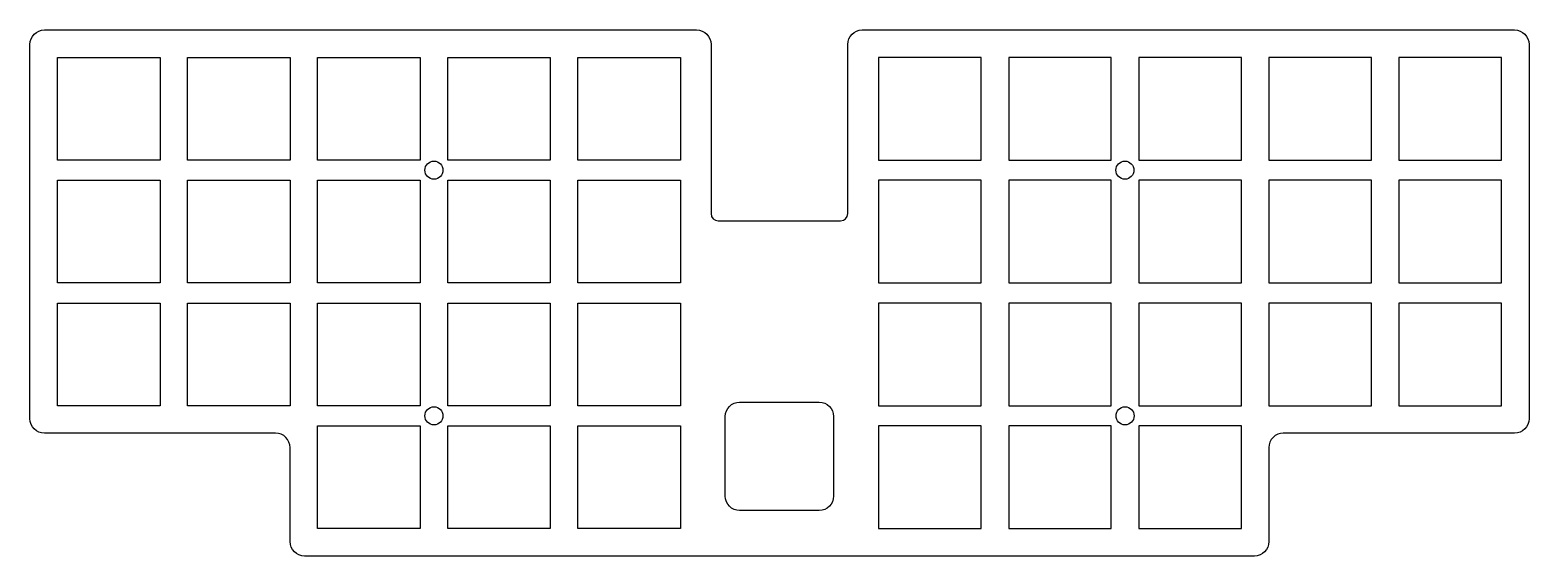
# Model space of a CAD drawing. Header units: millimetres. Extents: x 36 to 243, y -106 to -33.
import ezdxf

# ---------------------------------------------------------------- set-up
doc = ezdxf.new("R2010")
doc.units = ezdxf.units.MM
doc.layers.get('0').update_dxf_attribs({"linetype": 'CONTINUOUS'})

msp = doc.modelspace()

# ---------------------------------------------------------------- linework, layer by layer
for points in [[(35.8252, -86.5), (35.8252, -34.7, -0.41421356), (37.8252, -32.7), (128.065, -32.7, -0.41421356), (130.065, -34.7), (130.065, -58.11, 0.41421356), (131.065, -59.11), (147.985, -59.11, 0.41421356), (148.985, -58.11), (148.985, -34.7, -0.41421356), (150.985, -32.7), (241.25, -32.7, -0.41421356), (243.25, -34.7), (243.25, -86.5, -0.41421356), (241.25, -88.5), (209.25, -88.5, 0.41421356), (207.25, -90.5), (207.25, -103.5, -0.41421356), (205.25, -105.5), (75.814, -105.5), (73.8237, -105.5, -0.41402406), (71.8237, -103.5013), (71.8153, -90.4987, 0.41402406), (69.8153, -88.5), (37.8252, -88.5, -0.41421356)], [(134.025, -84.2), (145.025, -84.2, -0.41421356), (147.025, -86.2), (147.025, -97.2, -0.41421356), (145.025, -99.2), (134.025, -99.2, -0.41421356), (132.025, -97.2), (132.025, -86.2, -0.41421356)]]:
    msp.add_lwpolyline(points, format="xyb", close=True)
for points in [[(39.625, -36.5), (53.825, -36.5), (53.825, -50.7), (39.625, -50.7)], [(57.625, -36.5), (71.825, -36.5), (71.825, -50.7), (57.625, -50.7)], [(75.625, -36.5), (89.825, -36.5), (89.825, -50.7), (75.625, -50.7)], [(93.625, -36.5), (107.825, -36.5), (107.825, -50.7), (93.625, -50.7)], [(111.625, -36.5), (125.825, -36.5), (125.825, -50.7), (111.625, -50.7)], [(153.25, -36.5), (153.25, -50.7), (167.45, -50.7), (167.45, -36.5)], [(171.25, -50.7), (185.45, -50.7), (185.45, -36.5), (171.25, -36.5)], [(189.25, -36.5), (189.25, -50.7), (203.45, -50.7), (203.45, -36.5)], [(221.45, -50.7), (221.45, -36.5), (207.25, -36.5), (207.25, -50.7)], [(225.25, -36.5), (225.25, -50.7), (239.45, -50.7), (239.45, -36.5)], [(53.825, -53.5), (53.825, -67.7), (39.625, -67.7), (39.625, -53.5)], [(71.825, -53.5), (71.825, -67.7), (57.625, -67.7), (57.625, -53.5)], [(75.625, -53.5), (89.825, -53.5), (89.825, -67.7), (75.625, -67.7)], [(93.625, -53.5), (107.825, -53.5), (107.825, -67.7), (93.625, -67.7)], [(111.625, -67.7), (111.625, -53.5), (125.825, -53.5), (125.825, -67.7)], [(167.45, -53.5), (153.25, -53.5), (153.25, -67.7), (167.45, -67.7)], [(171.25, -53.5), (171.25, -67.7), (185.45, -67.7), (185.45, -53.5)], [(203.45, -53.5), (189.25, -53.5), (189.25, -67.7), (203.45, -67.7)], [(207.25, -67.7), (221.45, -67.7), (221.45, -53.5), (207.25, -53.5)], [(239.45, -53.5), (225.25, -53.5), (225.25, -67.7), (239.45, -67.7)], [(53.825, -70.5), (53.825, -84.7), (39.625, -84.7), (39.625, -70.5)], [(71.825, -70.5), (71.825, -84.7), (57.625, -84.7), (57.625, -70.5)], [(75.625, -70.5), (89.825, -70.5), (89.825, -84.7), (75.625, -84.7)], [(93.625, -70.5), (107.825, -70.5), (107.825, -84.7), (93.625, -84.7)], [(111.625, -84.7), (111.625, -70.5), (125.825, -70.5), (125.825, -84.7)], [(167.45, -70.5), (153.25, -70.5), (153.25, -84.7), (167.45, -84.7)], [(171.25, -84.7), (185.45, -84.7), (185.45, -70.5), (171.25, -70.5)], [(203.45, -70.5), (189.25, -70.5), (189.25, -84.7), (203.45, -84.7)], [(207.25, -70.5), (207.25, -84.7), (221.45, -84.7), (221.45, -70.5)], [(239.45, -70.5), (225.25, -70.5), (225.25, -84.7), (239.45, -84.7)], [(75.625, -87.5), (89.825, -87.5), (89.825, -101.7), (75.625, -101.7)], [(93.625, -87.5), (107.825, -87.5), (107.825, -101.7), (93.625, -101.7)], [(111.625, -101.7), (111.625, -87.5), (125.825, -87.5), (125.825, -101.7)], [(167.45, -87.5), (153.25, -87.5), (153.25, -101.7), (167.45, -101.7)], [(171.25, -87.5), (171.25, -101.7), (185.45, -101.7), (185.45, -87.5)], [(203.45, -87.5), (189.25, -87.5), (189.25, -101.7), (203.45, -101.7)]]:
    msp.add_lwpolyline(points, close=True)
for centre in [(91.725, -52.1), (187.325, -52.1), (91.725, -86.1), (187.35, -86.1)]:
    msp.add_circle(centre, 1.25)

doc.saveas('drawing.dxf')
